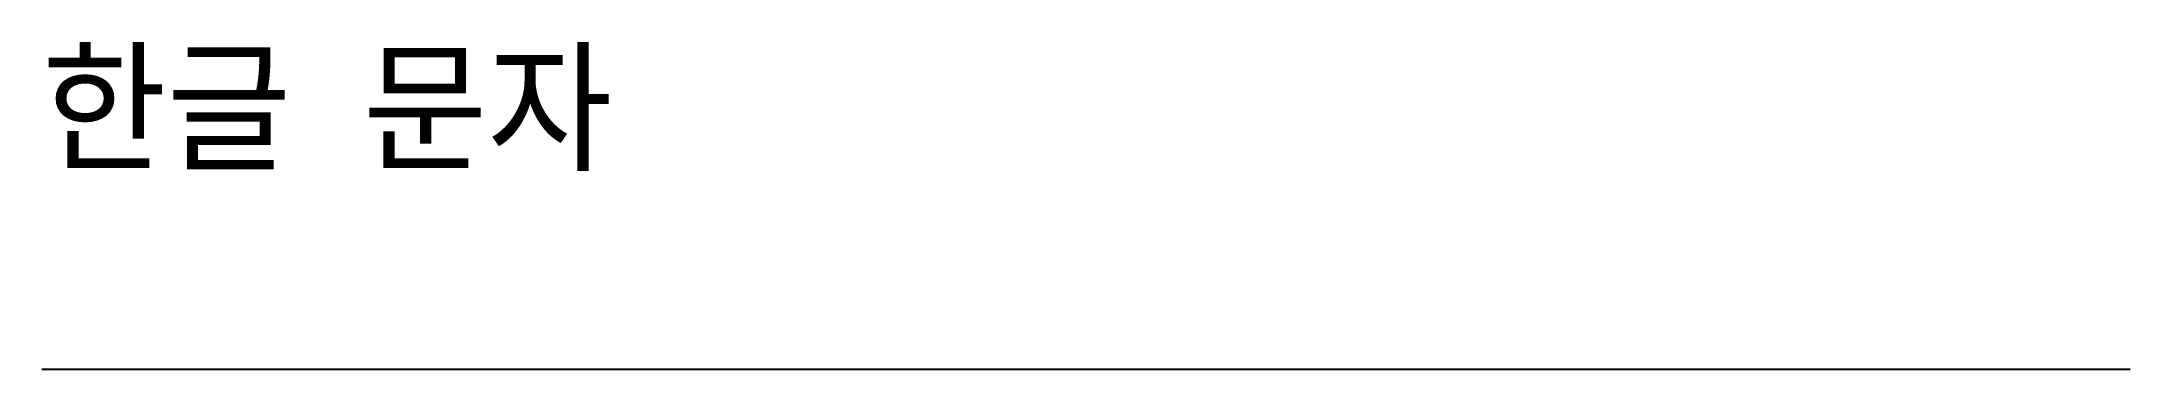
# Model space of a CAD drawing. Header units: metres. Extents: x 0 to 100, y 0 to 16.
import ezdxf

# ---------------------------------------------------------------- set-up
doc = ezdxf.new("R2010")
doc.units = ezdxf.units.M

msp = doc.modelspace()

# ---------------------------------------------------------------- linework, layer by layer
msp.add_line((0, 0), (100, 0))

# ---------------------------------------------------------------- texts
msp.add_text('한글 문자', height=5).set_placement((0, 10))

doc.saveas('drawing.dxf')
